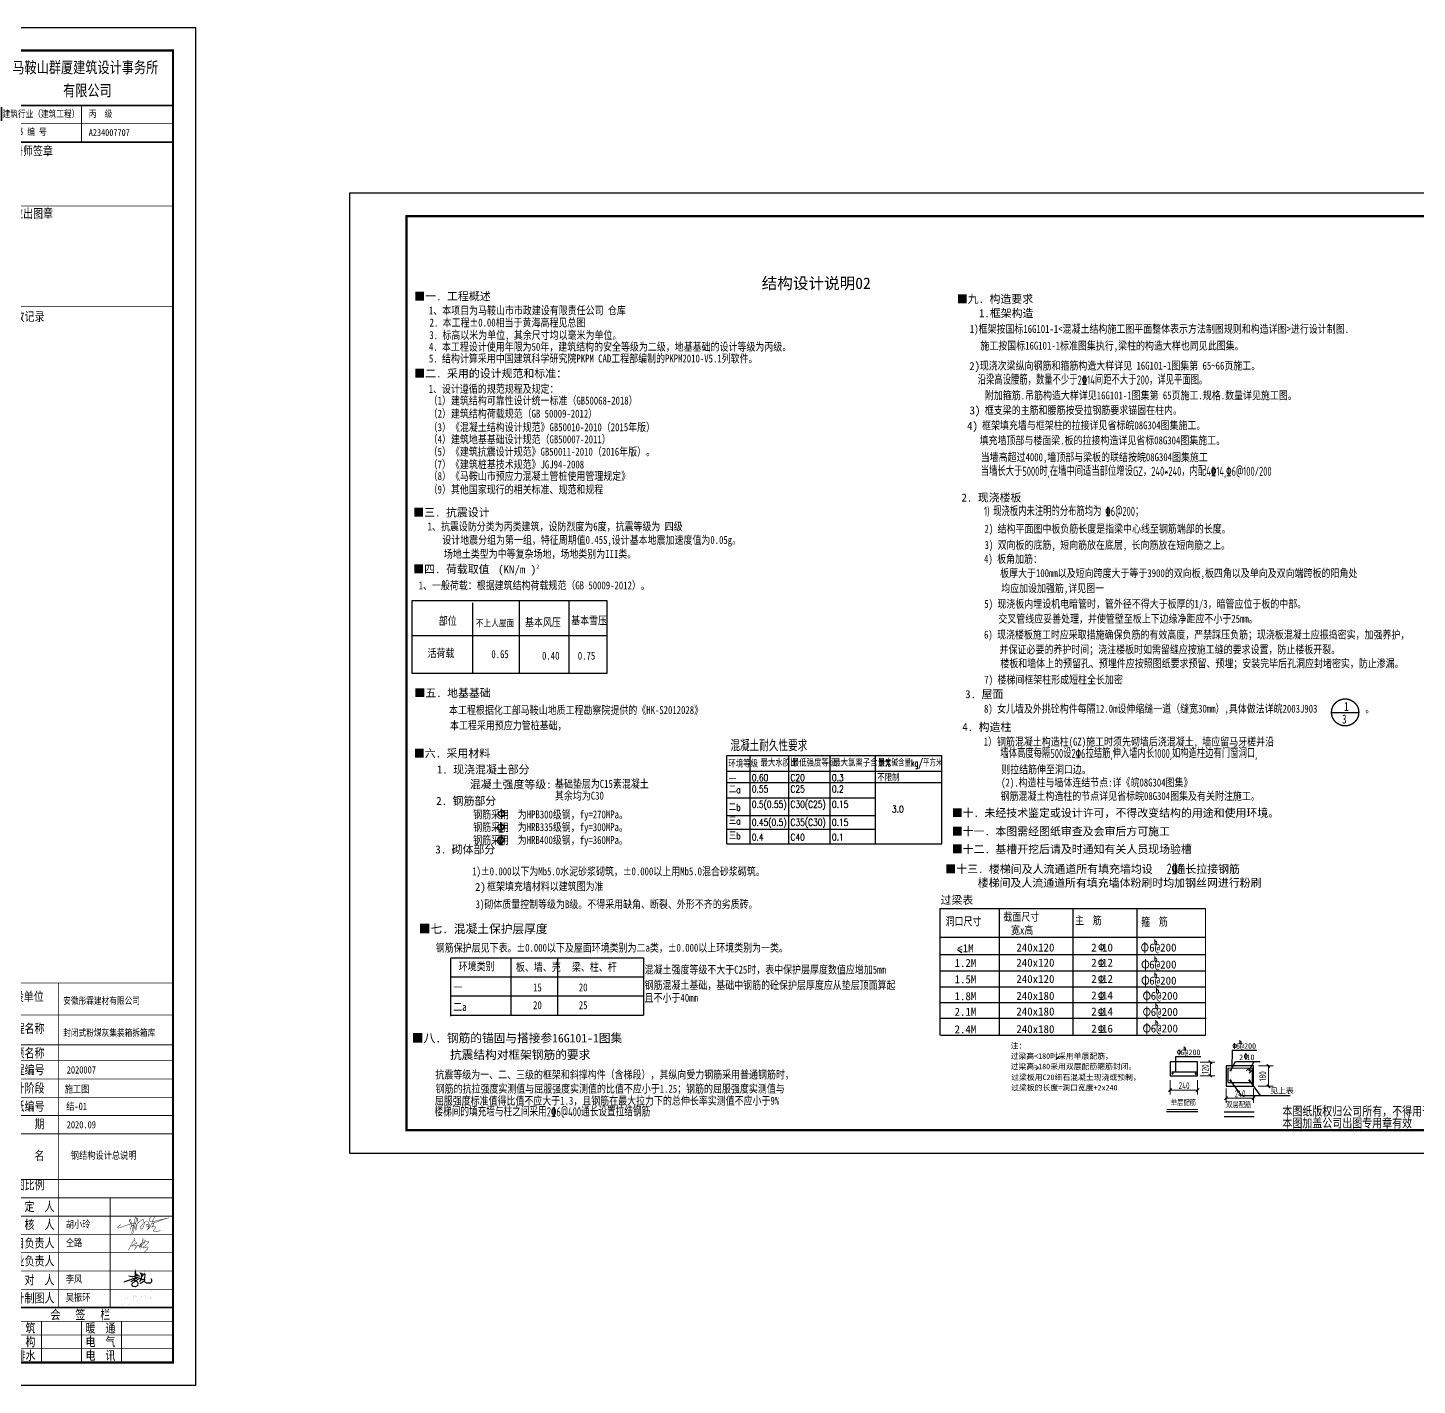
# Model space of a CAD drawing. Extents: x -73672 to 366960, y -527333 to 140666.
# Drawn here: x 260456 to 321231, y 81266 to 140666 of the extents above; entities that cross this region are included whole.
import ezdxf
from ezdxf.enums import TextEntityAlignment as Align

# ---------------------------------------------------------------- set-up
doc = ezdxf.new("R2010")
doc.units = 0
doc.header["$LTSCALE"] = 1000
doc.header["$MEASUREMENT"] = 0
doc.linetypes.add('ACAD_ISO04W100', pattern=[30, 24, -3, 0, -3])
for name, color, linetype in [('ATTRI', 7, 'Continuous'), ('DWALL', 7, 'Continuous'), ('PUB_DIM', 3, 'Continuous'), ('PUB_TEXT', 7, 'Continuous'), ('PUB_TITLE', 4, 'Continuous'), ('REIN', 1, 'Continuous'), ('TEXT', 3, 'Continuous'), ('图框', 120, 'Continuous'), ('图签', 120, 'Continuous'), ('文字', 7, 'Continuous')]:
    doc.layers.add(name, color=color, linetype=linetype)
doc.styles.add('-宋体', font='', dxfattribs={"width": 0.8})
doc.styles.add('-黑体', font='')
doc.styles.add('_HZTXT', font='', dxfattribs={"width": 0.8})
doc.styles.add('_TXT', font='SIMPLEX.shx', dxfattribs={"width": 0.6})
doc.styles.add('HZTXT', font='txt', dxfattribs={"bigfont": 'HZTXT'})
doc.styles.get("Standard").update_dxf_attribs({"font": 'gbenor.shx', "bigfont": 'gbcbig.shx'})
doc.styles.add('TSSD_Dimension', font='Tssdeng.shx', dxfattribs={"width": 0.7, "bigfont": '1hztxt.shx'})
doc.styles.add('TSSD_Norm', font='Tssdeng.shx', dxfattribs={"bigfont": 'hztxt.shx'})
doc.styles.add('TSSD_Rein', font='Tssdeng.shx', dxfattribs={"width": 0.7, "bigfont": 'hztxt.shx'})
doc.styles.add('图签', font='', dxfattribs={"width": 0.8})
doc.styles.get('-宋体').set_extended_font_data('SimSun')
doc.styles.get('-黑体').set_extended_font_data('SimHei')
doc.styles.get('_HZTXT').set_extended_font_data('NSimSun')
doc.styles.get('图签').set_extended_font_data('SimSun')

# ---------------------------------------------------------------- blocks, each defined once
blk = doc.blocks.new('_ArchTick')
at = {"color": 0, "linetype": 'ByBlock', "const_width": 0.4}
blk.add_lwpolyline([(-0.5, -0.5), (0.5, 0.5)], dxfattribs=at)
blk = doc.blocks.new('2#竖图签')
at = {"layer": '图签'}
blk.add_line((-7500, 0), (0, 0), dxfattribs=at)
blk.add_lwpolyline([(-7500, 40000, 70, 70, 0), (-7500, 0, 40, 40, 0), (0, 0, 40, 40, 0), (0, 40000, 40, 40, 0), (-7500, 40000, 40, 40, 0), (-7500, 33199, 40, 40, 0)], format="xyseb", dxfattribs=at)
for points, const_width in [([(-7500, 37600), (0, 37600)], 70), ([(-4000, 37600), (-4000, 36000)], 35), ([(-7500, 36800), (0, 36800)], 35), ([(-7500, 36000), (0, 36000)], 70), ([(-7500, 33200), (0, 33200)], 35), ([(-7500, 28800), (0, 28800)], 35), ([(-7500, 28800), (0, 28800)], 35), ([(-7500, 16600), (0, 16600)], 35), ([(-5000, 16600), (-5000, 2400)], 35), ([(-7500, 15200), (0, 15200)], 35), ([(-7500, 13896), (0, 13896)], 35), ([(-7500, 13200), (0, 13200)], 35), ([(-7500, 12400), (0, 12400)], 35), ([(-7500, 11600), (0, 11600)], 35), ([(-7500, 10800), (0, 10800)], 35), ([(-7500, 10000), (0, 10000)], 35), ([(-7500, 8000), (0, 8000)], 35), ([(-7500, 7200), (0, 7200)], 35), ([(-2750, 7200), (-2750, 2400)], 35), ([(-7500, 6400), (0, 6400)], 35), ([(-7500, 5600), (0, 5600)], 35), ([(-7500, 4800), (0, 4800)], 35), ([(-7500, 4000), (0, 4000)], 35), ([(-7500, 3200), (0, 3200)], 35), ([(-7500, 2400), (0, 2400)], 70), ([(-7500, 2400), (0, 2400)], 35), ([(-7500, 1800), (0, 1800)], 35), ([(-7500, 1200), (0, 1200)], 35), ([(-5750, 0), (-5750, 1800)], 35), ([(-4000, 1800), (-4000, 0)], 35), ([(-2250, 1800), (-2250, 0)], 35), ([(-7500, 600), (0, 600)], 35), ([(-7500, 0), (0, 0)], 35)]:
    blk.add_lwpolyline(points, dxfattribs=dict(at, const_width=const_width))
at = {"layer": '图签', "style": '图签'}
for s, height, width, p in [('马鞍山群厦建筑设计事务所', 500, 0.78, (-7085, 39016)), ('有限公司', 500, 0.78, (-4865, 38006)), ('建筑行业（建筑工程） ', 300, 0.8, (-7454, 37085)), ('丙  级', 300, 0.8, (-3684, 37090)), ('  证 书 编 号', 300, 0.8, (-7767, 36295)), ('A234007707', 300, 0.8, (-3684, 36269)), ('注册师签章', 400, 0.8, (-7417, 35448)), ('单位出图章', 400, 0.8, (-7417, 32660)), ('修改记录', 400, 0.8, (-7365, 28169)), ('建设单位', 400, 0.8, (-7400, 15815)), ('工程名称', 400, 0.8, (-7365, 14415)), ('子项名称', 400, 0.8, (-7365, 13339)), ('工程编号', 400, 0.8, (-7365, 12607)), ('设计阶段', 400, 0.8, (-7365, 11807)), ('图纸编号', 400, 0.8, (-7365, 11007)), ('日    期', 400, 0.8, (-7365, 10237)), ('图    名', 400, 0.8, (-7365, 8852)), ('出图比例', 400, 0.8, (-7365, 7567)), ('审  定  人', 400, 0.8, (-7365, 6621)), ('审  核  人', 400, 0.8, (-7365, 5831)), ('项目负责人', 400, 0.8, (-7365, 5021)), ('专业负责人', 400, 0.8, (-7365, 4237)), ('校  对  人', 400, 0.8, (-7365, 3409)), ('设计制图人', 400, 0.8, (-7365, 2618)), ('会   签   栏', 400, 0.8, (-5360, 1889)), ('建  筑', 400, 0.8, (-7325, 1305)), ('暖  通', 400, 0.8, (-3825, 1305)), ('本图纸版权归公司所有，不得用于本工程以外范围', 400, 0.8, (-17588, 642)), ('结  构', 400, 0.8, (-7325, 705)), ('电  气', 400, 0.8, (-3825, 705)), ('本图加盖公司出图专用章有效', 400, 0.8, (-17588, 121)), ('给排水', 400, 0.8, (-7325, 105)), ('电  讯', 400, 0.8, (-3825, 105))]:
    blk.add_text(s, height=height, dxfattribs=dict(at, width=width)).set_placement(p)
blk = doc.blocks.new('1#竖图签')
at = {"layer": '图签'}
blk.add_line((-7500, 0), (0, 0), dxfattribs=at)
blk.add_lwpolyline([(-7500, 57400, 70, 70, 0), (-7500, 0, 40, 40, 0), (0, 0, 40, 40, 0), (0, 57400, 40, 40, 0), (-7500, 57400, 40, 40, 0), (-7500, 50599, 40, 40, 0)], format="xyseb", dxfattribs=at)
for points, const_width in [([(-7500, 55000), (0, 55000)], 70), ([(-4000, 55000), (-4000, 53400)], 35), ([(-7500, 54200), (0, 54200)], 35), ([(-7500, 53400), (0, 53400)], 70), ([(-7500, 50600), (0, 50600)], 35), ([(-7500, 46200), (0, 46200)], 35), ([(-7500, 46200), (0, 46200)], 35), ([(-7500, 16600), (0, 16600)], 35), ([(-5000, 16600), (-5000, 2400)], 35), ([(-7500, 15200), (0, 15200)], 35), ([(-7500, 13896), (0, 13896)], 35), ([(-7500, 13200), (0, 13200)], 35), ([(-7500, 12400), (0, 12400)], 35), ([(-7500, 11600), (0, 11600)], 35), ([(-7500, 10800), (0, 10800)], 35), ([(-7500, 10000), (0, 10000)], 35), ([(-7500, 8000), (0, 8000)], 35), ([(-7500, 7200), (0, 7200)], 35), ([(-2750, 7200), (-2750, 2400)], 35), ([(-7500, 6400), (0, 6400)], 35), ([(-7500, 5600), (0, 5600)], 35), ([(-7500, 4800), (0, 4800)], 35), ([(-7500, 4000), (0, 4000)], 35), ([(-7500, 3200), (0, 3200)], 35), ([(-7500, 2400), (0, 2400)], 70), ([(-7500, 2400), (0, 2400)], 35), ([(-7500, 1800), (0, 1800)], 35), ([(-7500, 1200), (0, 1200)], 35), ([(-5750, 0), (-5750, 1800)], 35), ([(-4000, 1800), (-4000, 0)], 35), ([(-2250, 1800), (-2250, 0)], 35), ([(-7500, 600), (0, 600)], 35), ([(-7500, 0), (0, 0)], 35)]:
    blk.add_lwpolyline(points, dxfattribs=dict(at, const_width=const_width))
at = {"layer": '图签', "style": '图签'}
for s, height, width, p in [('马鞍山群厦建筑设计事务所', 500, 0.78, (-7028, 56416)), ('有限公司', 500, 0.78, (-4808, 55406)), ('建筑行业（建筑工程） ', 300, 0.8, (-7454, 54485)), ('丙  级', 300, 0.8, (-3684, 54490)), ('  证 书 编 号', 300, 0.8, (-7767, 53695)), ('A234007707', 300, 0.8, (-3684, 53669)), ('注册师签章', 400, 0.8, (-7436, 52816)), ('单位出图章', 400, 0.8, (-7429, 50080)), ('修改记录', 400, 0.8, (-7365, 45569)), ('建设单位', 400, 0.8, (-7400, 15815)), ('工程名称', 400, 0.8, (-7365, 14415)), ('子项名称', 400, 0.8, (-7365, 13339)), ('工程编号', 400, 0.8, (-7365, 12607)), ('设计阶段', 400, 0.8, (-7365, 11807)), ('图纸编号', 400, 0.8, (-7365, 11007)), ('日    期', 400, 0.8, (-7365, 10237)), ('图    名', 400, 0.8, (-7365, 8852)), ('出图比例', 400, 0.8, (-7365, 7567)), ('审  定  人', 400, 0.8, (-7365, 6621)), ('审  核  人', 400, 0.8, (-7365, 5831)), ('项目负责人', 400, 0.8, (-7365, 5021)), ('专业负责人', 400, 0.8, (-7365, 4237)), ('校  对  人', 400, 0.8, (-7365, 3409)), ('设计制图人', 400, 0.8, (-7365, 2618)), ('会   签   栏', 400, 0.8, (-5360, 1889)), ('建  筑', 400, 0.8, (-7325, 1305)), ('暖  通', 400, 0.8, (-3825, 1305)), ('本图纸版权归公司所有，不得用于本工程以外范围', 400, 0.8, (-17604, 681)), ('结  构', 400, 0.8, (-7325, 705)), ('电  气', 400, 0.8, (-3825, 705)), ('本图加盖公司出图专用章有效', 400, 0.8, (-17568, 109)), ('给排水', 400, 0.8, (-7325, 105)), ('电  讯', 400, 0.8, (-3825, 105))]:
    blk.add_text(s, height=height, dxfattribs=dict(at, width=width)).set_placement(p)
blk = doc.blocks.new('ss')
at = {"const_width": 50}
for points in [[(166226, 41891), (166384, 41863), (166507, 41882), (166645, 41924), (166554, 41952), (166519, 42072), (166510, 41804), (166627, 41836), (166319, 41638)], [(166710, 41553), (166917, 41677), (166936, 41724), (166905, 41755), (166808, 41723), (166783, 41766), (166788, 41821), (166796, 41913), (166746, 42016), (166863, 41969), (166825, 41896), (166913, 42011), (166940, 41960), (166932, 41880), (166904, 41661), (166996, 41587), (167178, 41589), (167237, 41654), (167229, 41724), (167197, 41786)], [(166010, 41628), (166510, 41804)], [(166442, 41717), (166563, 41671), (166637, 41583), (166618, 41473), (166524, 41427), (166400, 41441), (166357, 41503), (166387, 41581), (166537, 41681), (166706, 41801), (166757, 41776), (166711, 41627)]]:
    blk.add_lwpolyline(points, dxfattribs=at)
blk = doc.blocks.new('fg')
at = {"const_width": 32}
for points in [[(1880866, 74069), (1880866, 74069), (1881403, 75047), (1881317, 74891), (1881563, 74625), (1881334, 74560), (1881165, 74455), (1881163, 74396), (1881237, 74423), (1881399, 74455), (1881470, 74469), (1881502, 74392), (1881470, 74278), (1881365, 74116)], [(1881470, 74278), (1881664, 74508), (1881768, 74388), (1881844, 74576), (1881881, 74555), (1881763, 74268)], [(1881763, 74268), (1881845, 74390), (1881924, 74383), (1881858, 74202)], [(1881924, 74383), (1881953, 74551), (1881891, 74587), (1882016, 74660), (1882204, 74743), (1882390, 74787), (1882484, 74774), (1882511, 74736), (1882472, 74696), (1882339, 74546), (1882013, 74282), (1882078, 74256), (1882135, 74292), (1882416, 74348), (1882456, 74298), (1882437, 74211), (1882133, 73920)], [(1882056, 75064), (1882013, 74848), (1882106, 74908), (1882205, 74878), (1882212, 74829), (1882191, 74784), (1882168, 74727), (1882111, 74612), (1881983, 74531), (1881938, 74560), (1881986, 74697), (1882007, 74832)]]:
    blk.add_lwpolyline(points, dxfattribs=at)
blk = doc.blocks.new('whj')
at = {"const_width": 20}
for points in [[(1881310, 67330), (1881376, 67426), (1881425, 67423), (1881421, 67352), (1881370, 67159), (1881431, 67334), (1881450, 67459), (1881469, 67542), (1881317, 67484), (1881327, 67585), (1881307, 67681), (1881255, 67727), (1881231, 67674), (1881231, 67631), (1881317, 67484), (1881431, 67528), (1881481, 67566), (1881510, 67746), (1881537, 67819), (1881549, 67840), (1881572, 67775), (1881569, 67664), (1881541, 67536), (1881465, 67526), (1881532, 67535), (1881387, 66963)], [(1881607, 67421), (1881581, 67287), (1881552, 67196), (1881521, 67272), (1881588, 67451), (1881644, 67544), (1881864, 67713), (1881912, 67725), (1881939, 67634), (1881953, 67498), (1881939, 67402), (1881862, 67255), (1881792, 67241), (1881763, 67340), (1881879, 67477), (1882032, 67607), (1882133, 67609), (1882180, 67559), (1882195, 67430), (1882136, 67471), (1882079, 67472), (1882068, 67434), (1882065, 67377), (1882081, 67350), (1882104, 67348), (1882156, 67377), (1882176, 67410), (1882191, 67433), (1882189, 67394), (1882189, 67341), (1882108, 67204), (1882218, 67322), (1882301, 67471), (1882323, 67510), (1882416, 67519), (1882428, 67455), (1882353, 67386), (1882324, 67331), (1882420, 67369), (1882497, 67363), (1882514, 67315), (1882457, 67244), (1882394, 67160), (1882418, 67143), (1882477, 67125), (1882750, 67157)], [(1881644, 67544), (1881637, 67685), (1881643, 67753), (1881585, 67719)], [(1883112, 67780), (1882344, 67598), (1882436, 67780), (1882454, 67882), (1882400, 67891), (1882304, 67852), (1882227, 67762), (1882199, 67663), (1882257, 67624), (1882344, 67598), (1882344, 67546), (1882312, 67491)], [(1883155, 67792), (1882892, 67715), (1882370, 67515)], [(1880812, 67463), (1880662, 67330), (1880694, 67289), (1880758, 67300), (1881126, 67440), (1881298, 67500), (1881335, 67468), (1881283, 67176)]]:
    blk.add_lwpolyline(points, dxfattribs=at)
blk = doc.blocks.new('吴')
at = {"const_width": 0.72}
blk.add_lwpolyline([(136170, -263342), (136263, -263429), (136284, -263544), (136286, -263667), (136187, -263742), (135977, -263847), (135838, -263915), (135791, -263953), (135986, -263886), (136328, -263762), (136396, -263696), (136397, -263633), (136286, -263667), (136286, -263667), (136324, -263556), (136405, -263497), (136452, -263411), (136454, -263344), (136405, -263307), (136319, -263353), (136263, -263429), (136285, -263581), (136286, -263667), (136397, -263633), (136396, -263696), (136430, -263665), (136520, -263681), (136420, -263727), (136328, -263762), (136349, -263773), (136155, -264056), (136446, -263829), (136527, -264050), (136620, -263825), (136696, -263590), (136788, -263572), (136746, -263517), (136788, -263572), (136780, -263648), (136743, -263749), (136739, -263792), (136770, -263799), (136806, -263738), (136805, -263660), (136790, -263639), (136788, -263572), (136848, -263514), (136868, -263510), (136882, -263592), (136867, -263712), (136850, -263780), (136867, -263712), (136882, -263592), (136894, -263561), (136910, -263486), (136911, -263409), (136944, -263370), (136976, -263367), (136951, -263455), (136950, -263477), (136970, -263500), (136943, -263552), (136931, -263591), (136883, -263600), (136931, -263591), (136969, -263606), (136999, -263576), (136969, -263606), (136958, -263643), (137075, -263609), (136958, -263643), (136925, -263685), (136921, -263711), (136925, -263746), (136927, -263825), (136959, -263848), (137015, -263812), (137062, -263754), (137076, -263722), (136923, -263729), (137076, -263722), (137184, -263726), (137199, -263641), (137220, -263583), (137297, -263538), (137398, -263545), (137448, -263609), (137361, -263639), (137301, -263684), (137240, -263758), (137253, -263865), (137322, -263844), (137377, -263746), (137436, -263688), (137448, -263609), (137451, -263678), (137481, -263688), (137454, -263918), (137481, -263688), (137515, -263616), (137525, -263501), (137589, -263328), (137650, -263256), (137714, -263250), (137750, -263341), (137727, -263452), (137690, -263549), (137645, -263550), (137619, -263596), (137609, -263708), (137617, -263913), (137613, -263810), (137653, -263734), (137686, -263620), (137690, -263549), (137731, -263675), (137775, -263801), (137827, -263926), (137811, -263888), (137848, -263791), (137894, -263665), (137937, -263613), (137989, -263608), (138059, -263642), (138114, -263696), (138150, -263745), (138057, -263739)], dxfattribs=at)

msp = doc.modelspace()

# ---------------------------------------------------------------- linework, layer by layer
for p, q in [((277248.78, 115590.69), (277248.78, 112426.66)), ((285792.27, 115590.69), (277248.78, 115590.69)), ((279914.14, 115498.41), (279914.14, 112426.66)), ((281956.51, 115590.69), (281956.51, 112426.66)), ((281956.51, 115590.69), (281956.51, 112426.66)), ((284126.21, 115590.69), (284126.21, 112426.66)), ((285792.27, 112426.66), (285792.27, 115590.69)), ((285792.27, 114056.5), (277248.78, 114056.5)), ((277248.78, 112426.66), (285792.27, 112426.66)), ((291027.18, 108821.32), (300432.26, 108821.32)), ((291027.18, 104951.56), (291027.18, 108821.32)), ((292053.31, 104951.56), (292053.31, 108821.32)), ((293744.45, 104951.56), (293744.45, 108821.32)), ((295556.91, 104951.56), (295556.91, 108821.32)), ((297542.18, 104951.56), (297542.18, 108821.32)), ((300432.26, 104951.56), (300432.26, 108821.32)), ((291027.18, 108139.37), (300432.26, 108139.37)), ((291027.18, 107636.38), (300432.26, 107636.38)), ((291027.18, 106973.18), (297542.18, 106973.18)), ((291027.18, 106197.84), (297542.18, 106197.84)), ((291027.18, 105598.73), (297542.18, 105598.73)), ((291027.18, 104951.56), (300432.26, 104951.56)), ((278954.41, 99973.73), (287391.75, 99973.73)), ((278954.41, 97413.97), (278954.41, 99973.73)), ((281599.28, 97453.96), (281599.28, 99973.73)), ((283632.11, 99973.73), (283632.11, 97453.96)), ((287391.75, 99973.73), (287391.75, 97453.96)), ((287391.75, 98286.64), (278954.41, 98286.64))]:
    msp.add_line(p, q)
at = {"color": 1}
for p, q in [((281178.36, 106271.82), (281178.36, 106490.52)), ((281149.53, 105690.26), (281149.53, 105908.95)), ((281178.36, 106271.82), (281178.36, 106053.12)), ((281263.52, 105471.56), (281062.15, 105471.56)), ((281122.47, 105125.24), (281122.47, 105343.94)), ((281149.53, 105690.26), (281149.53, 105471.56)), ((281184.91, 105125.24), (281184.91, 105343.94)), ((281263.52, 104906.54), (281062.15, 104906.54)), ((281122.47, 105125.24), (281122.47, 104906.54)), ((281184.91, 105125.24), (281184.91, 104906.54))]:
    msp.add_line(p, q, dxfattribs=at)
at = {"color": 4, "lineweight": 5}
msp.add_line((311975.53, 102125.61), (311975.53, 96579.02), dxfattribs=at)
at = {"color": 7, "linetype": 'Continuous'}
for p, q in [((310675.76, 94970.42), (310675.76, 95655.66)), ((310675.76, 95655.66), (311772.84, 95655.66)), ((313136.75, 95140.46), (313145, 95934.07))]:
    msp.add_line(p, q, dxfattribs=at)
at = {"color": 3, "lineweight": 5}
for p, q in [((311731.32, 94809.42), (312382.56, 94809.42)), ((311743.69, 95402.89), (312382.56, 95402.89)), ((312182.56, 94808.42), (312182.56, 95403.89)), ((314287.24, 95237.86), (314926.11, 95237.86)), ((314726.11, 94345.29), (314726.11, 95238.86)), ((310422.59, 94610.31), (310422.59, 93981.27)), ((311622.59, 94610.31), (311622.59, 93981.27)), ((312869.8, 94254.41), (312869.8, 93625.37)), ((314069.8, 94254.41), (314069.8, 93625.37)), ((314274.86, 94346.29), (314926.11, 94346.29)), ((310421.59, 94181.27), (311623.59, 94181.27)), ((312868.8, 93825.37), (314070.8, 93825.37))]:
    msp.add_line(p, q, dxfattribs=at)
at = {"color": 1}
for centre in [(281178.36, 106271.82), (281149.53, 105690.26), (281149.53, 105125.24)]:
    msp.add_circle(centre, 129.23, dxfattribs=at)
at = {"layer": 'DWALL'}
for p, q in [((313091.59, 95065.38), (313287.19, 95435.05)), ((313136.82, 95934.07), (314211.53, 95934.07)), ((313287.19, 95435.05), (314367.76, 95435.05)), ((313898.76, 95065.38), (314094.36, 95435.05)), ((313066.75, 94585.59), (313528.05, 93950.53)), ((313902.07, 94585.59), (314363.37, 93950.53)), ((313528.05, 93950.53), (315672.45, 93950.53))]:
    msp.add_line(p, q, dxfattribs=at)
at = {"layer": 'PUB_DIM', "linetype": 'ACAD_ISO04W100'}
msp.add_line((317486.54, 110708.43), (318671.02, 110708.43), dxfattribs=at)
msp.add_circle((318078.78, 110708.43), 592.24, dxfattribs=at)
at = {"layer": 'PUB_TEXT'}
for p, q in [((300346.01, 102125.61), (300346.01, 96579.02)), ((300346.01, 102125.61), (311975.53, 102125.61)), ((302950.97, 102125.61), (302950.97, 96579.02)), ((306160.77, 102125.61), (306160.77, 96579.02)), ((308960.14, 102125.61), (308960.14, 96579.02)), ((300346.01, 100877.02), (311975.53, 100877.02)), ((301119.62, 100334.97), (301317.89, 100194.26)), ((300346.01, 100114.62), (311975.53, 100114.62)), ((278954.41, 99141.05), (287391.75, 99141.05)), ((300346.01, 99404.79), (311975.53, 99404.79)), ((300346.01, 98694.97), (311975.53, 98694.97)), ((300346.01, 98011.44), (311975.53, 98011.44)), ((278954.41, 97453.96), (287391.75, 97453.96)), ((300374.73, 97327.91), (312004.24, 97327.91)), ((300374.73, 96579.02), (311975.53, 96579.02)), ((305558.42, 95619.73), (305434.93, 95522.64)), ((304660.25, 95178.59), (304546.41, 95060.94))]:
    msp.add_line(p, q, dxfattribs=at)
at = {"layer": 'PUB_TITLE'}
for p, q in [((310422.59, 95410.31), (310422.59, 94810.31)), ((311622.59, 95410.31), (310422.59, 95410.31)), ((310422.59, 94810.31), (311622.59, 94810.31)), ((311622.59, 94810.31), (311622.59, 95410.31)), ((314069.8, 95239.31), (312869.8, 95239.31)), ((312869.8, 95239.31), (312869.8, 94347.17)), ((314069.8, 94347.17), (314069.8, 95239.31)), ((312869.8, 94347.17), (314069.8, 94347.17)), ((310265.85, 93250.22), (311642.52, 93250.22)), ((312786.81, 93018.27), (314105.69, 93018.27))]:
    msp.add_line(p, q, dxfattribs=at)
msp.add_lwpolyline([(183707.35, 81266.06), (267807.35, 81266.06), (267807.35, 140666.06), (183707.35, 140666.06)], close=True, dxfattribs=at)
at = {"layer": 'PUB_TITLE', "const_width": 100}
msp.add_lwpolyline([(186207.35, 82266.06), (266807.35, 82266.06), (266807.35, 139666.06), (186207.35, 139666.06)], close=True, dxfattribs=at)
at = {"layer": 'PUB_TITLE', "const_width": 50}
for points in [[(310265.85, 93330.76), (311642.52, 93330.76)], [(312786.81, 93218.8), (314105.69, 93218.8)]]:
    msp.add_lwpolyline(points, dxfattribs=at)
at = {"layer": 'REIN', "const_width": 50}
for points in [[(310490.16, 94970.42), (311591.4, 94970.42)], [(312955.34, 94512.03), (312955.34, 95143), (314011.26, 95143), (314011.26, 94521.04)], [(313884.22, 95148.86), (313746.77, 95015.74)], [(314012.27, 95053.26), (313874.82, 94920.14)], [(312937.37, 94507.28), (314038.6, 94507.28)]]:
    msp.add_lwpolyline(points, dxfattribs=at)
at = {"layer": 'REIN', "const_width": 49.5}
for points in [[(310502.03, 94908.6, 1), (310552.53, 94908.6, 1)], [(311516.66, 94896.24, 1), (311567.16, 94896.24, 1)], [(313041.9, 95045.91, 1), (313092.4, 95045.91, 1)], [(313871.2, 95049.38, 1), (313921.7, 95049.38, 1)], [(313041.9, 94599.05, 1), (313092.4, 94599.05, 1)], [(313871.2, 94602.52, 1), (313921.7, 94602.52, 1)]]:
    msp.add_lwpolyline(points, format="xyb", close=True, dxfattribs=at)
at = {"layer": '图框'}
msp.add_lwpolyline([(274522.68, 91421.96), (333922.68, 91421.96), (333922.68, 133421.96), (274522.68, 133421.96)], close=True, dxfattribs=at)
at = {"layer": '图框', "const_width": 100}
msp.add_lwpolyline([(277022.68, 92421.96), (332922.68, 92421.96), (332922.68, 132421.96), (277022.68, 132421.96)], close=True, dxfattribs=at)

# ---------------------------------------------------------------- block references
for name, p in [('1#竖图签', (266807.35, 82266.06)), ('2#竖图签', (332922.68, 92421.96)), ('ss', (98643.35, 44152.8))]:
    msp.add_blockref(name, p)
at = {"color": 3, "lineweight": 5, "xscale": 140, "yscale": 140, "zscale": 140}
for p, rotation in [((312182.56, 95402.89), 90), ((312182.56, 94809.42), 270), ((314726.11, 95237.86), 90), ((310422.59, 94181.27), 180), ((314726.11, 94346.29), 270), ((312869.8, 93825.37), 180)]:
    msp.add_blockref('_ArchTick', p, dxfattribs=dict(at, rotation=rotation))
for p in [(311622.59, 94181.27), (314069.8, 93825.37)]:
    msp.add_blockref('_ArchTick', p, dxfattribs=at)
for name, p, xscale, yscale, zscale in [('whj', (-1428211.98, 27580.82), 0.9, 0.9, 0.9), ('fg', (-769629.67, 46428.76), 0.55, 0.55, 0.55), ('吴', (155663.6, 296026.76), 0.8, 0.8, 0.8)]:
    msp.add_blockref(name, p, dxfattribs=dict(xscale=xscale, yscale=yscale, zscale=zscale))

# ---------------------------------------------------------------- texts
at = {"style": 'HZTXT'}
for s, height, width, p in [('混凝土耐久性要求', 500, 0.8, (291190.33, 109007.89)), ('环境等级', 300, 0.8, (291099.69, 108303.52)), ('最大水胶比', 300, 0.8, (292506.92, 108344.56)), ('最低强度等级', 300, 0.8, (293874.67, 108344.56)), ('最大氯离子含量%%%', 300, 0.8, (295687.13, 108344.56)), ('最大碱含量kg/平方米', 300, 0.7, (297672.4, 108344.56)), ('一', 300, 0.8, (291117.81, 107617.29)), ('0.60', 300, 0.8, (292125.86, 107697.51)), ('C20', 300, 0.8, (293816.99, 107697.51)), ('0.3', 300, 0.8, (295629.45, 107697.51)), ('不限制', 300, 0.8, (297614.73, 107697.51)), ('二a', 300, 0.8, (291117.81, 107178.38)), ('0.55', 300, 0.8, (292125.86, 107203.61)), ('C25', 300, 0.8, (293816.99, 107203.61)), ('0.2', 300, 0.8, (295629.45, 107203.61)), ('二b', 300, 0.8, (291117.81, 106403.04)), ('0.5(0.55)', 300, 0.8, (292125.86, 106537.4)), ('C30(C25)', 300, 0.8, (293816.99, 106537.4)), ('0.15', 300, 0.8, (295629.45, 106537.4)), ('3.0', 300, 0.8, (298255.77, 106322.94)), ('三a', 300, 0.8, (291117.81, 105803.93)), ('0.45(0.5)', 300, 0.8, (292125.86, 105750.36)), ('C35(C30)', 300, 0.8, (293816.99, 105750.36)), ('0.15', 300, 0.8, (295629.45, 105750.36)), ('三b', 300, 0.8, (291117.81, 105156.75)), ('0.4', 300, 0.8, (292125.86, 105097.45)), ('C40', 300, 0.8, (293816.99, 105097.45)), ('0.1', 300, 0.8, (295629.45, 105097.45))]:
    msp.add_text(s, height=height, dxfattribs=dict(at, width=width)).set_placement(p)
at = {"color": 7, "width": 0.7}
for s, p in [('120', (312108.89, 94885.15)), ('180', (314623.13, 94570.29))]:
    msp.add_text(s, height=300, rotation=90, dxfattribs=at).set_placement(p)
for p in [(310799.43, 94226.58), (313246.64, 93870.69)]:
    msp.add_text('240', height=300, dxfattribs=at).set_placement(p)
at = {"char_height": 300, "width": 7365.582, "attachment_point": 7}
for s, insert in [('{\\fNSimSun|b0|i0|c134|p49;\\W0.8;\\C7;安徽彤霖建材有限公司}', (262003.99, 97907.63)), ('{\\W0.8;\\fNSimSun|b0|i0|c134|p49;\\C7;\\P\\C256;封闭式粉煤灰集装箱拆箱库}', (262003.99, 96507.63))]:
    msp.add_mtext(s, dxfattribs=dict(at, insert=insert))
at = {"layer": 'ATTRI', "style": '_HZTXT', "width": 0.7}
for s, p in [('1', (318039.2, 110766.85)), ('3', (317948.44, 110214.93))]:
    msp.add_text(s, height=400, dxfattribs=at).set_placement(p)
at = {"layer": 'PUB_TEXT'}
for s, height, style, width, p in [('1、本项目为马鞍山市市政建设有限责任公司 仓库', 350, '_HZTXT', 0.8, (278000.69, 128123.24)), ('2. 本工程%%P0.00相当于黄海高程见总图 ', 350, '_HZTXT', 0.8, (278030.47, 127590.42)), ('1)框架按国标16G101-1<混凝土结构施工图平面整体表示方法制图规则和构造详图>进行设计制图.', 350, '_HZTXT', 0.8, (301663.03, 127314.19)), ('3. 标高以米为单位, 其余尺寸均以毫米为单位。 ', 350, '_HZTXT', 0.8, (278019.85, 127044.07)), ('4. 本工程设计使用年限为50年，建筑结构的安全等级为二级，地基基础的设计等级为丙级。', 350, '_HZTXT', 0.8, (278002.01, 126534.18)), ('5. 结构计算采用中国建筑科学研究院PKPM CAD工程部编制的PKPM2010-V5.1列软件。', 350, '_HZTXT', 0.8, (278001.87, 126019.41)), ('施工按国标16G101-1标准图集执行,梁柱的构造大样也同见此图集。', 350, '_HZTXT', 0.8, (302122.43, 126580.3, -70668.64)), ('现浇次梁纵向钢筋和箍筋构造大样详见 16G101-1图集第 65~66页施工。', 350, '_HZTXT', 0.8, (302097.65, 125706.74)), ('1、设计遵循的规范规程及规定：', 350, '_HZTXT', 0.8, (277990.3, 124689.97)), ('附加箍筋.吊筋构造大样详见16G101-1图集第 65页施工.规格.数量详见施工图。', 350, '_HZTXT', 0.8, (302320.86, 124406.17)), ('（1）建筑结构可靠性设计统一标准（GB50068-2018）', 350, '_HZTXT', 0.8, (277990.3, 124178.24)), ('（2）建筑结构荷载规范（GB 50009-2012）', 350, '_HZTXT', 0.8, (277990.3, 123605.56)), ('框支梁的主筋和腰筋按受拉钢筋要求锚固在柱内。', 350, '_HZTXT', 0.8, (302318.52, 123758.3)), ('（3）《混凝土结构设计规范》GB50010-2010（2015年版）', 350, '_HZTXT', 0.8, (277990.3, 123012.06)), (' 框架填充墙与框架柱的拉接详见省标皖08G304图集施工。', 350, '_HZTXT', 0.8, (302006.56, 123097.43, -70668.64)), ('（4）建筑地基基础设计规范（GB50007-2011）', 350, '_HZTXT', 0.8, (277990.3, 122482.68)), ('  填充墙顶部与楼面梁.板的拉接构造详见省标08G304图集施工。', 350, '_HZTXT', 0.8, (301707.84, 122438.29, -70668.64)), ('（5）《建筑抗震设计规范》GB50011-2010（2016年版）。', 350, '_HZTXT', 0.8, (277990.3, 121942.27)), ('（7）《建筑桩基技术规范》JGJ94-2008', 350, '_HZTXT', 0.8, (277990.3, 121382.06)), ('当墙高超过4000,墙顶部与梁板的联结按皖08G304图集施工', 350, '_HZTXT', 0.8, (302139.11, 121702.26, -70668.64)), ('（8）《马鞍山市预应力混凝土管桩使用管理规定》', 350, '_HZTXT', 0.8, (277990.3, 120875.11)), ('（9）其他国家现行的相关标准、规范和规程', 350, '_HZTXT', 0.8, (277990.3, 120285.96)), ('1、抗震设防分类为丙类建筑，设防烈度为6度，抗震等级为 四级 ', 350, '_HZTXT', 0.8, (277944.07, 118669.72)), ('2) 结构平面图中板负筋长度是指梁中心线至钢筋端部的长度。 ', 350, '_HZTXT', 0.8, (302306.09, 118567.81)), (' 设计地震分组为第一组，特征周期值0.45S,设计基本地震加速度值为0.05g。', 350, '_HZTXT', 0.8, (278394.68, 118079.73)), ('3) 双向板的底筋, 短向筋放在底层, 长向筋放在短向筋之上。', 350, '_HZTXT', 0.8, (302307.37, 117860.82)), ('场地土类型为中等复杂场地，场地类别为III类。', 350, '_HZTXT', 0.8, (278657.2, 117471.23)), ('4) 板角加筋：', 350, '_HZTXT', 0.8, (302283.97, 117248.22)), ('板厚大于100mm以及短向跨度大于等于3900的双向板,板四角以及单向及双向端跨板的阳角处 ', 350, '_HZTXT', 0.8, (302987.01, 116627.15)), ('1、一般荷载：根据建筑结构荷载规范（GB 50009-2012）。', 350, '_HZTXT', 0.8, (277551.36, 116092.29)), ('均应加设加强筋,详见图一', 350, '_HZTXT', 0.8, (303032.78, 115966.93)), ('5) 现浇板内埋设机电暗管时，管外径不得大于板厚的1/3，暗管应位于板的中部。 ', 350, '_HZTXT', 0.8, (302296.61, 115283.87)), ('部位', 350, '_HZTXT', 0.8, (278433.42, 114536.47)), ('基本风压', 350, '_HZTXT', 0.8, (282203.33, 114474.56)), ('基本雪压', 350, '_HZTXT', 0.8, (284222.64, 114553.62)), (' 交叉管线应妥善处理，并使管壁至板上下边缘净距应不小于25mm。', 350, '_HZTXT', 0.8, (302718.13, 114632.59)), ('不上人屋面', 300, '_HZTXT', 0.8, (280050.91, 114468.59)), ('6) 现浇楼板施工时应采取措施确保负筋的有效高度，严禁踩压负筋；现浇板混凝土应振捣密实，加强养护，', 350, '_HZTXT', 0.8, (302282.26, 113935.1)), ('并保证必要的养护时间；浇注楼板时如需留缝应按施工缝的要求设置，防止楼板开裂。', 350, '_HZTXT', 0.8, (302964.3, 113286.94)), ('活荷载', 350, '_HZTXT', 0.8, (277941.8, 113124.18)), ('0.65', 350, '_HZTXT', 0.8, (280731.91, 113081.06)), ('0.40', 350, '_HZTXT', 0.8, (282950.03, 113014.36)), ('0.75', 350, '_HZTXT', 0.8, (284516.06, 113014.36)), ('楼板和墙体上的预留孔、预埋件应按照图纸要求预留、预埋；安装完毕后孔洞应封堵密实，防止渗漏。', 350, '_HZTXT', 0.8, (302996.16, 112678.34)), ('7) 楼梯间框架柱形成短柱全长加密 ', 350, '_HZTXT', 0.8, (302296.61, 111966.95)), ('8) 女儿墙及外挑砼构件每隔12.0m设伸缩缝一道（缝宽30mm）,具体做法详皖2003J903           。', 350, '_HZTXT', 0.8, (302282.26, 110694.55)), ('1）钢筋混凝土构造柱(GZ)施工时须先砌墙后浇混凝土, 墙应留马牙槎并沿', 350, '_HZTXT', 0.8, (302268.01, 109252.51)), ('则拉结筋伸至洞口边。', 350, '_HZTXT', 0.8, (303033.04, 108035.65)), ('基础垫层为C15素混凝土', 350, '_HZTXT', 0.8, (283515.49, 107406.42)), ('(2).构造柱与墙体连结节点:详《皖08G304图集》 ', 350, '_HZTXT', 0.8, (303033.04, 107465.43)), ('其余均为C30', 350, '_HZTXT', 0.8, (283515.49, 106889.86)), (' 钢筋混凝土构造柱的节点详见省标皖08G304图集及有关附注施工。', 350, '_HZTXT', 0.8, (302818.32, 106875.48, -70668.64)), (' 钢筋采用  为HPB300级钢，fy=270MPa。   ', 350, '_HZTXT', 0.8, (279748.52, 106066.21)), (' 钢筋采用  为HRB335级钢，fy=300MPa。  ', 350, '_HZTXT', 0.8, (279748.52, 105512.71)), (' 钢筋采用  为HRB400级钢，fy=360MPa。  ', 350, '_HZTXT', 0.8, (279748.52, 104947.7)), ('框架填充墙材料以建筑图为准', 350, '_HZTXT', 0.8, (280545.1, 102922.14)), ('3)砌体质量控制等级为B级。不得采用缺角、断裂、外形不齐的劣质砖。', 350, '_HZTXT', 0.8, (280044.85, 102139.7)), ('    洞口尺寸', 350, '_HZTXT', 0.8, (299837.87, 101388.93)), ('     截面尺寸', 350, '_HZTXT', 0.8, (302176.01, 101585.66)), ('     主  筋', 350, '_HZTXT', 0.8, (305313.07, 101431.05)), ('    箍  筋', 350, '_HZTXT', 0.8, (308393.74, 101372.15)), ('     宽x高', 350, '_HZTXT', 0.8, (302511.71, 101003.55)), ('钢筋保护层见下表。%%P0.000以下及屋面环境类别为二a类，%%P0.000以上环境类别为一类。', 350, '_HZTXT', 0.8, (278304.06, 100235.69)), ('b', 225, '_TXT', 0.6, (309722.12, 100550.17)), ('环境类别', 350, '_HZTXT', 0.8, (279304.91, 99421.49)), ('板、墙、壳', 350, '_HZTXT', 0.8, (281808.74, 99390.03)), ('梁、柱、杆', 350, '_HZTXT', 0.8, (284257.76, 99390.03)), ('混凝土强度等级不大于C25时，表中保护层厚度数值应增加5mm', 350, '_HZTXT', 0.8, (287436.04, 99277.38)), ('b', 225, '_TXT', 0.6, (309722.12, 99807.94)), ('b', 225, '_TXT', 0.6, (309722.12, 99103.14)), ('一', 350, '_HZTXT', 0.8, (279065.32, 98499.54)), ('15', 350, '_HZTXT', 0.8, (282557.44, 98499.54)), ('20', 350, '_HZTXT', 0.8, (284556.5, 98499.54)), ('钢筋混凝土基础，基础中钢筋的砼保护层厚度应从垫层顶面算起', 350, '_HZTXT', 0.8, (287436.04, 98600.16)), ('b', 225, '_TXT', 0.6, (309802.32, 98416.58)), ('二a', 350, '_HZTXT', 0.8, (279065.32, 97645.14)), ('20', 350, '_HZTXT', 0.8, (282557.44, 97721.52)), ('25', 350, '_HZTXT', 0.8, (284556.5, 97721.52)), ('且不小于40mm', 350, '_HZTXT', 0.8, (287436.04, 98045.1)), ('b', 225, '_TXT', 0.6, (309767.95, 97741.46)), ('b', 225, '_TXT', 0.6, (309767.95, 97017.03)), ('b', 157.5, '_TXT', 0.6, (311021.6, 95926.25)), ('b', 157.5, '_TXT', 0.6, (313454.39, 96203.86)), ('抗震等级为一、二、三级的框架和斜撑构件（含梯段），其纵向受力钢筋采用普通钢筋时，', 350, '_HZTXT', 0.8, (278284.49, 94683.15)), ('钢筋的抗拉强度实测值与屈服强度实测值的比值不应小于1.25；钢筋的屈服强度实测值与', 350, '_HZTXT', 0.8, (278297.3, 94066.58)), ('屈服强度标准值得比值不应大于1.3，且钢筋在最大拉力下的总伸长率实测值不应小于9%%%', 350, '_HZTXT', 0.8, (278258.88, 93541.35))]:
    msp.add_text(s, height=height, dxfattribs=dict(at, style=style, width=width)).set_placement(p)
for s, height, style, p in [('2)  ', 350, '-宋体', (301636.36, 125689.56)), ('3)  ', 350, '-宋体', (301650.79, 123749.28)), ('4)  ', 350, '-宋体', (301542.94, 123068.99)), ('(KN/m )', 350, '-宋体', (281027.37, 116786.37)), ('2', 175, '-宋体', (282697.38, 117000.8)), ('混凝土强度等级:', 350, '-宋体', (279790.72, 107383.85)), ('2)  ', 350, '-宋体', (280017.16, 102894.74)), ('过梁表', 350, '-宋体', (300384.34, 102321.89)), ('<1M', 350, '-宋体', (301113.95, 100215.22)), ('240x120', 350, '-宋体', (303696.71, 100242.96)), ('2', 350, '-宋体', (306973.4, 100242.96)), ('%%130', 343, 'TSSD_Norm', (307260.36, 100257.14)), ('10', 350, '-宋体', (307444.46, 100242.96)), ('%%130', 490, 'TSSD_Norm', (309105.77, 100166.28)), ('6@200', 350, '-宋体', (309511.61, 100242.96)), (' 1.2M', 350, '-宋体', (300756.21, 99570.04)), ('240x120', 350, '-宋体', (303696.71, 99581.66)), ('2', 350, '-宋体', (306973.4, 99581.66)), ('%%131', 343, 'TSSD_Norm', (307253.62, 99581.66)), ('12', 350, '-宋体', (307444.46, 99581.66)), ('%%130', 490, 'TSSD_Norm', (309130.98, 99421.42)), ('6@200', 350, '-宋体', (309511.61, 99500.73)), (' 1.5M', 350, '-宋体', (300756.21, 98856.16)), ('240x120', 350, '-宋体', (303696.71, 98867.79)), ('2', 350, '-宋体', (306973.4, 98871.56)), ('%%131', 343, 'TSSD_Norm', (307253.62, 98871.56)), ('12', 350, '-宋体', (307444.46, 98871.56)), ('%%130', 490, 'TSSD_Norm', (309130.98, 98716.62)), ('6@200', 350, '-宋体', (309511.61, 98795.93)), (' 1.8M', 350, '-宋体', (300756.21, 98116)), ('240x180', 350, '-宋体', (303696.71, 98127.62)), ('2', 350, '-宋体', (306973.4, 98147.12)), ('%%131', 343, 'TSSD_Norm', (307253.62, 98147.12)), ('14', 350, '-宋体', (307444.46, 98147.12)), ('%%130', 490, 'TSSD_Norm', (309194.46, 98051.97)), ('6@200', 350, '-宋体', (309575.09, 98131.28)), (' 2.1M', 350, '-宋体', (300756.21, 97431.3)), ('240x180', 350, '-宋体', (303696.71, 97442.93)), ('2', 350, '-宋体', (306973.4, 97442.93)), ('%%131', 343, 'TSSD_Norm', (307253.62, 97442.93)), ('14', 350, '-宋体', (307444.46, 97442.93)), ('%%130', 490, 'TSSD_Norm', (309194.46, 97347.18)), ('6@200', 350, '-宋体', (309575.09, 97426.49)), (' 2.4M', 350, '-宋体', (300756.21, 96664.11)), ('240x180', 350, '-宋体', (303696.71, 96673.9)), ('2', 350, '-宋体', (306973.4, 96695.83)), ('%%131', 343, 'TSSD_Norm', (307253.62, 96695.83)), ('16', 350, '-宋体', (307444.46, 96695.83)), ('%%130', 490, 'TSSD_Norm', (309194.46, 96622.75)), ('6@200', 350, '-宋体', (309575.09, 96702.06)), ('注：', 245, '-宋体', (303445.55, 95997.17)), ('%%130', 245, 'TSSD_Norm', (313139.36, 95988.81)), ('6@200', 245, '-宋体', (313307.03, 95988.81)), ('过梁高<180时采用单层配筋，', 245, '-宋体', (303445.55, 95545.13)), ('%%130', 245, 'TSSD_Norm', (310706.57, 95711.2)), ('6@200', 245, '-宋体', (310874.24, 95711.2)), ('2', 245, '-宋体', (313442.51, 95491.13)), ('10', 245, '-宋体', (313764.45, 95491.13)), ('过梁高>180采用双层配筋箍筋封闭。', 245, '-宋体', (303445.55, 95093.1)), ('过梁板用C20细石混凝土现浇或预制，', 245, '-宋体', (303470.4, 94617.98)), ('过梁板的长度=洞口宽度+2x240', 245, '-宋体', (303470.4, 94165.94)), ('见上表', 245, '-宋体', (314802.59, 94026.97))]:
    msp.add_text(s, height=height, dxfattribs=dict(at, style=style)).set_placement(p)
at = {"layer": 'PUB_TEXT', "color": 4, "style": '-黑体'}
for s, p in [('2. 现浇楼板', (301294.46, 119932.49)), ('3. 屋面', (301460.02, 111331.65)), ('4. 构造柱', (301332.46, 109892.19))]:
    msp.add_text(s, height=350, dxfattribs=at).set_placement(p)
at = {"layer": 'PUB_TEXT', "style": '_HZTXT', "width": 0.8}
for s, p in [('本工程根据化工部马鞍山地质工程勘察院提供的《HK-S2012028》', (278883.25, 110530.68)), ('本工程采用预应力管桩基础，', (278925.25, 109857.85)), ('1)%%P0.000以下为Mb5.0水泥砂浆砌筑，%%P0.000以上用Mb5.0混合砂浆砌筑。', (279897.66, 103472.04))]:
    msp.add_text(s, height=350, dxfattribs=at).set_placement(p, align=Align.BOTTOM_LEFT)
at = {"layer": 'PUB_TEXT', "char_height": 245, "width": 1253.8304, "attachment_point": 1, "style": '-宋体'}
for s, insert in [('单层配筋', (310452.66, 93764.25)), ('双层配筋', (312874.55, 93668.8))]:
    msp.add_mtext(s, dxfattribs=dict(at, insert=insert))
at = {"layer": 'PUB_TITLE', "style": '-黑体'}
for s, height, p in [('结构设计说明02', 500, (292557.27, 129236.52)), ('■一. 工程概述', 350, (277361.76, 128741.39)), ('■九. 构造要求', 350, (301091.83, 128624.21)), ('  1.框架构造 ', 350, (301583.91, 127999.95)), ('■二. 采用的设计规范和标准：', 350, (277361.76, 125363.14)), ('■三. 抗震设计', 350, (277315.33, 119281.45)), ('■四. 荷载取值', 350, (277315.12, 116799.98)), ('■五. 地基基础 ', 350, (277366.23, 111385.08)), ('■六. 采用材料', 350, (277340.11, 108739.8)), ('1. 现浇混凝土部分', 350, (278347.46, 108034.78)), ('2. 钢筋部分', 350, (278323.2, 106660.31)), ('■十. 未经技术鉴定或设计许可，不得改变结构的用途和使用环境。', 350, (300871.18, 106134.15)), ('■十一. 本图需经图纸审查及会审后方可施工', 350, (300871.18, 105327.07)), ('3. 砌体部分', 350, (278281.46, 104535.55)), ('■十二. 基槽开挖后请及时通知有关人员现场验槽', 350, (300871.18, 104545.3)), ('■十三. 楼梯间及人流通道所有填充墙均设    通长拉接钢筋', 350, (300590.77, 103678.56)), ('楼梯间及人流通道所有填充墙体粉刷时均加钢丝网进行粉刷', 350, (302007.66, 103075.07)), ('■七. 混凝土保护层厚度', 375, (277562.06, 101047.6)), ('■八. 钢筋的锚固与搭接参16G101-1图集', 375, (277255.78, 96266.69)), ('抗震结构对框架钢筋的要求', 375, (278921.85, 95540.52))]:
    msp.add_text(s, height=height, dxfattribs=at).set_placement(p)
at = {"layer": 'TEXT', "ltscale": 99, "style": 'TSSD_Rein', "width": 0.7}
for s, height, p in [('2%%1326', 450, (310278.11, 103640.21)), ('%%130', 300, (313644.22, 95498.52))]:
    msp.add_text(s, height=height, dxfattribs=at).set_placement(p)
at = {"layer": 'TEXT', "style": 'TSSD_Rein', "width": 0.7}
msp.add_text('楼梯间的填充墙与柱之间采用2%%1326@400通长设置拉结钢筋', height=400, dxfattribs=at).set_placement((278244.09, 93028.45))
at = {"layer": '图签', "style": '图签', "width": 0.8}
for s, p in [('2020007', (262158.86, 94906.21)), ('施工图', (262071.36, 94066.21)), ('结-01', (262139.46, 93310.56)), ('2020.09', (262158.86, 92505.59)), ('钢结构设计总说明', (262341.4, 91166.99)), ('胡小玲', (262119.14, 88150.63)), ('仝路', (262119.14, 87350.63)), ('李风', (262119.14, 85750.63)), ('吴振环', (262119.14, 84950.63))]:
    msp.add_text(s, height=320, dxfattribs=at).set_placement(p)
at = {"layer": '文字', "style": 'TSSD_Dimension', "width": 0.7}
for s, p in [('沿梁高设腰筋，数量不少于2%%13214间距不大于200，详见平面图。 ', (302007.36, 125054.12)), ('当墙长大于5000时,在墙中间适当部位增设GZ，240*240，内配4%%13214,%%1316@100/200', (302139.11, 121058.22, -70668.64)), ('1) 现浇板内未注明的分布筋均为 %%1326@200；', (302281.9, 119304.38)), ('墙体高度每隔500设2%%1316拉结筋,伸入墙内长1000,如构造柱边有门窗洞口, ', (303000.13, 108713.22))]:
    msp.add_text(s, height=400, dxfattribs=at).set_placement(p)

doc.saveas('drawing.dxf')
